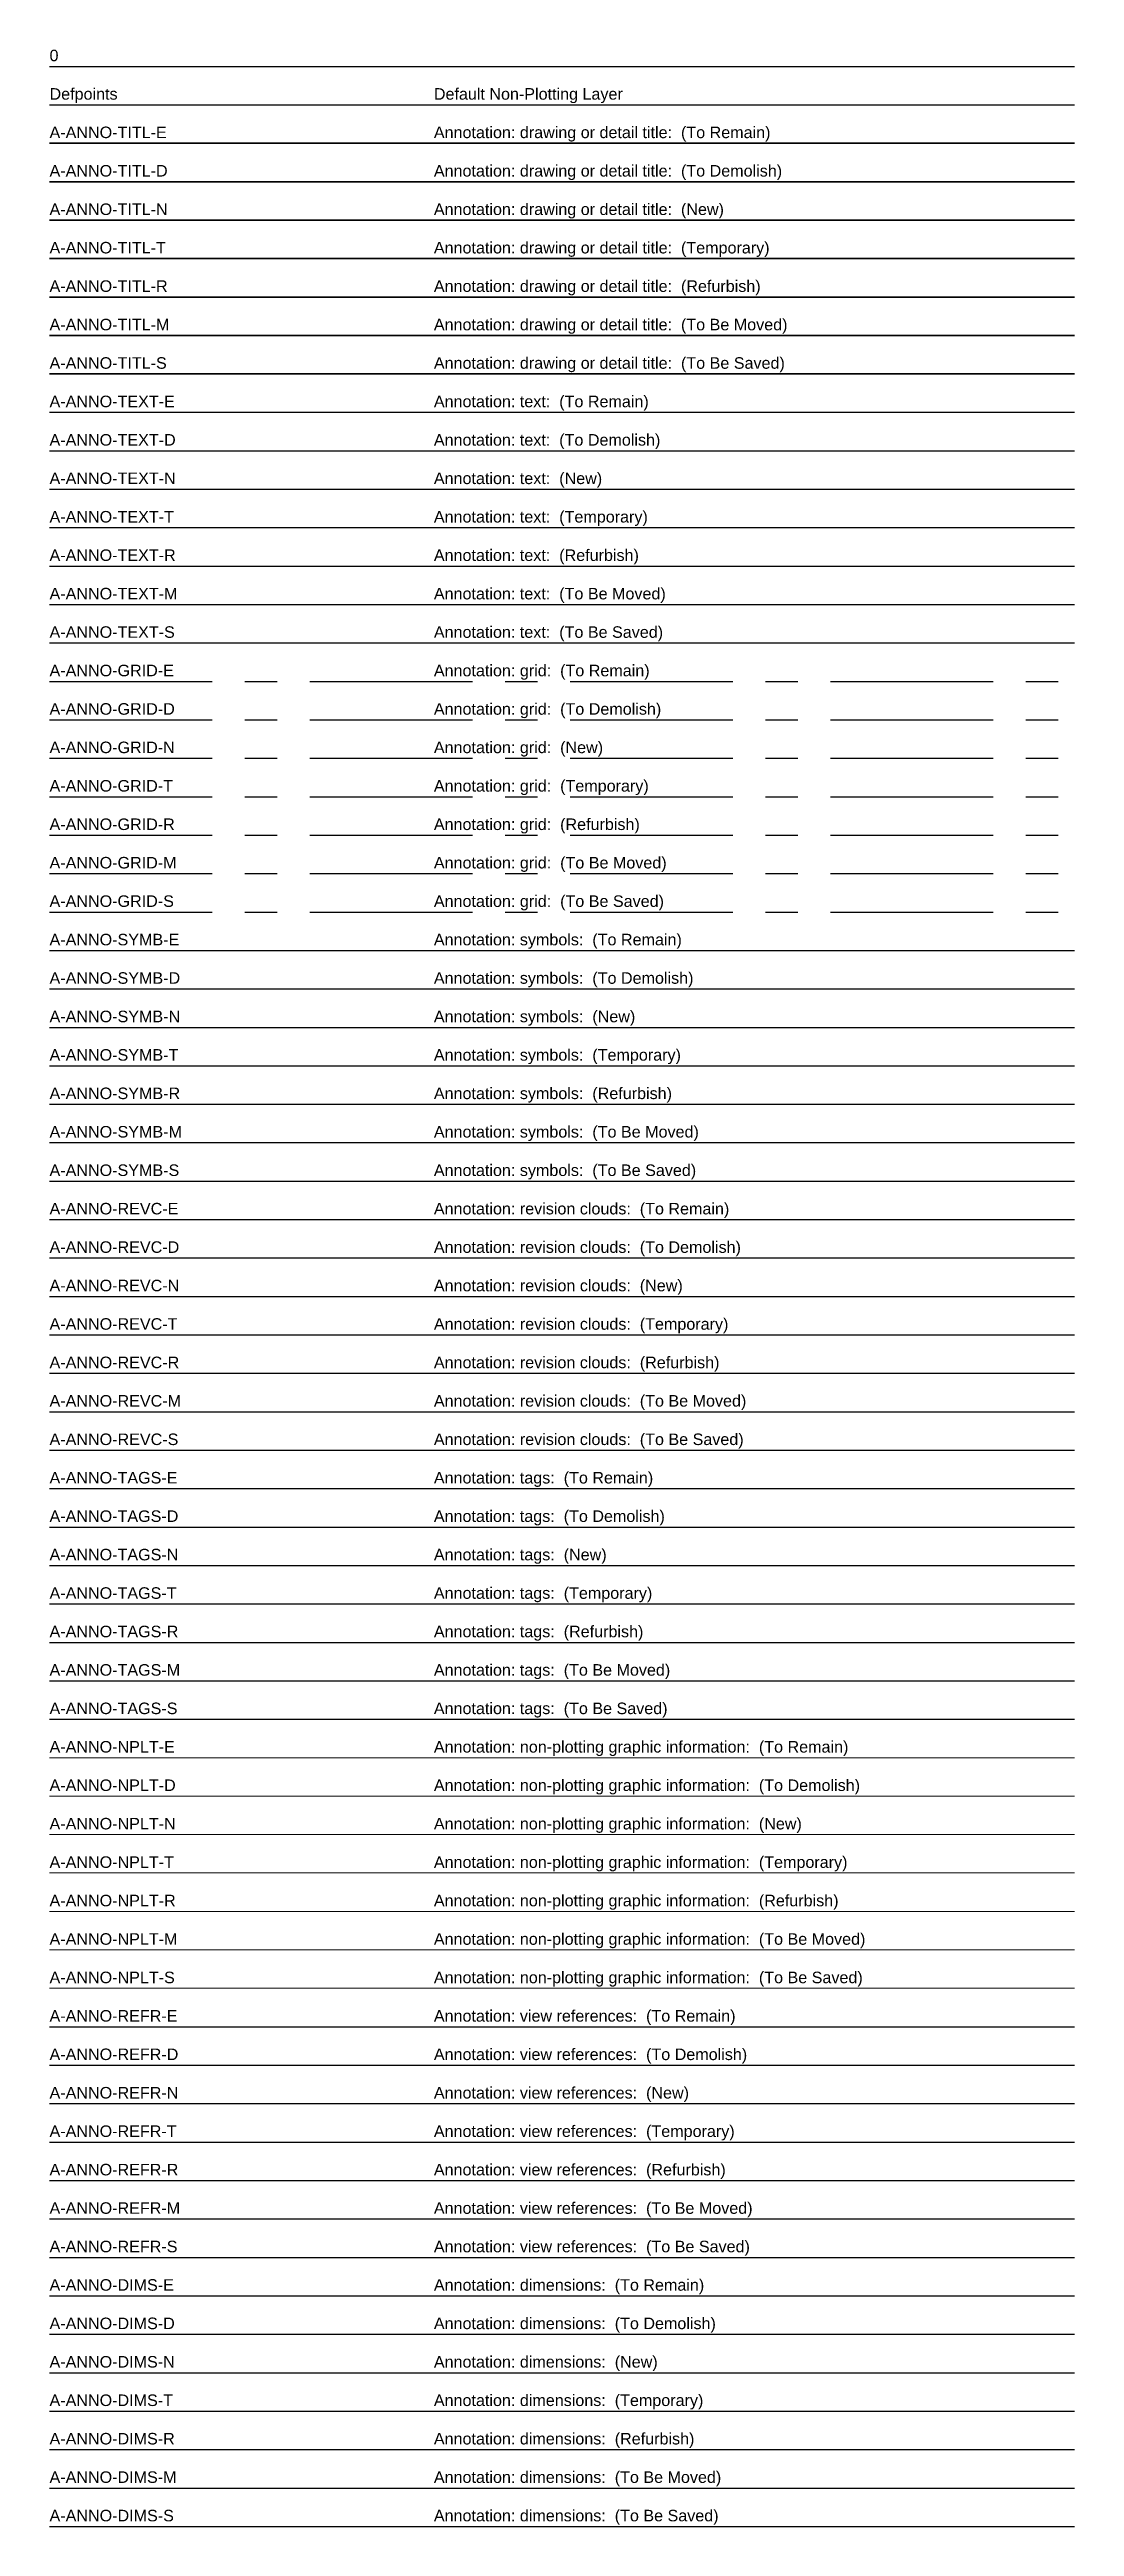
# Model space of a CAD drawing. Header units: millimetres. Extents: x 0 to 200, y -480 to 3.
import ezdxf

# ---------------------------------------------------------------- set-up
doc = ezdxf.new("R2010")
doc.units = ezdxf.units.MM
doc.linetypes.add('CENTER', pattern=[50.8, 31.75, -6.35, 6.35, -6.35])
doc.layers.get('Defpoints').update_dxf_attribs({"color": 140})
for name, color, linetype, lineweight in [('A-ANNO-DIMS-D', 11, 'Continuous', 25), ('A-ANNO-DIMS-E', 201, 'Continuous', 25), ('A-ANNO-DIMS-M', 51, 'Continuous', 25), ('A-ANNO-DIMS-N', 171, 'Continuous', 25), ('A-ANNO-DIMS-R', 131, 'Continuous', 25), ('A-ANNO-DIMS-S', 101, 'Continuous', 25), ('A-ANNO-DIMS-T', 31, 'Continuous', 25), ('A-ANNO-GRID-D', 11, 'CENTER', 25), ('A-ANNO-GRID-E', 201, 'CENTER', 25), ('A-ANNO-GRID-M', 51, 'CENTER', 25), ('A-ANNO-GRID-N', 171, 'CENTER', 25), ('A-ANNO-GRID-R', 131, 'CENTER', 25), ('A-ANNO-GRID-S', 101, 'CENTER', 25), ('A-ANNO-GRID-T', 31, 'CENTER', 25), ('A-ANNO-REFR-D', 11, 'Continuous', 25), ('A-ANNO-REFR-E', 201, 'Continuous', 25), ('A-ANNO-REFR-M', 51, 'Continuous', 25), ('A-ANNO-REFR-N', 171, 'Continuous', 25), ('A-ANNO-REFR-R', 131, 'Continuous', 25), ('A-ANNO-REFR-S', 101, 'Continuous', 25), ('A-ANNO-REFR-T', 31, 'Continuous', 25), ('A-ANNO-REVC-D', 71, 'Continuous', 25), ('A-ANNO-REVC-E', 71, 'Continuous', 25), ('A-ANNO-REVC-M', 71, 'Continuous', 25), ('A-ANNO-REVC-N', 71, 'Continuous', 25), ('A-ANNO-REVC-R', 71, 'Continuous', 25), ('A-ANNO-REVC-S', 71, 'Continuous', 25), ('A-ANNO-REVC-T', 71, 'Continuous', 25), ('A-ANNO-SYMB-D', 11, 'Continuous', 25), ('A-ANNO-SYMB-E', 201, 'Continuous', 25), ('A-ANNO-SYMB-M', 51, 'Continuous', 25), ('A-ANNO-SYMB-N', 171, 'Continuous', 25), ('A-ANNO-SYMB-R', 131, 'Continuous', 25), ('A-ANNO-SYMB-S', 101, 'Continuous', 25), ('A-ANNO-SYMB-T', 31, 'Continuous', 25), ('A-ANNO-TAGS-D', 11, 'Continuous', 25), ('A-ANNO-TAGS-E', 201, 'Continuous', 25), ('A-ANNO-TAGS-M', 51, 'Continuous', 25), ('A-ANNO-TAGS-N', 171, 'Continuous', 25), ('A-ANNO-TAGS-R', 131, 'Continuous', 25), ('A-ANNO-TAGS-S', 101, 'Continuous', 25), ('A-ANNO-TAGS-T', 31, 'Continuous', 25), ('A-ANNO-TEXT-D', 11, 'Continuous', 25), ('A-ANNO-TEXT-E', 201, 'Continuous', 25), ('A-ANNO-TEXT-M', 51, 'Continuous', 25), ('A-ANNO-TEXT-N', 171, 'Continuous', 25), ('A-ANNO-TEXT-R', 131, 'Continuous', 25), ('A-ANNO-TEXT-S', 101, 'Continuous', 25), ('A-ANNO-TEXT-T', 31, 'Continuous', 25), ('A-ANNO-TITL-D', 13, 'Continuous', 35), ('A-ANNO-TITL-E', 203, 'Continuous', 35), ('A-ANNO-TITL-M', 53, 'Continuous', 35), ('A-ANNO-TITL-N', 173, 'Continuous', 35), ('A-ANNO-TITL-R', 133, 'Continuous', 35), ('A-ANNO-TITL-S', 103, 'Continuous', 35), ('A-ANNO-TITL-T', 33, 'Continuous', 35)]:
    doc.layers.add(name, color=color, linetype=linetype, lineweight=lineweight)
for name, color, linetype, lineweight, plot in [('A-ANNO-NPLT-D', 140, 'Continuous', 18, False), ('A-ANNO-NPLT-E', 140, 'Continuous', 18, False), ('A-ANNO-NPLT-M', 140, 'Continuous', 18, False), ('A-ANNO-NPLT-N', 140, 'Continuous', 18, False), ('A-ANNO-NPLT-R', 140, 'Continuous', 18, False), ('A-ANNO-NPLT-S', 140, 'Continuous', 18, False), ('A-ANNO-NPLT-T', 140, 'Continuous', 18, False)]:
    doc.layers.add(name, color=color, linetype=linetype, lineweight=lineweight, plot=plot)
doc.styles.get("Standard").update_dxf_attribs({"font": 'arial.ttf'})

# ---------------------------------------------------------------- blocks, each defined once
blk = doc.blocks.new('AecLayers_SingleLetter_Augmented_UpperPhasing_A_Anno')
blk.add_line((0, 0), (200, 0))
at = {"layer": 'A-ANNO-DIMS-D'}
blk.add_line((0, -442.5), (200, -442.5), dxfattribs=at)
at = {"layer": 'A-ANNO-DIMS-E'}
blk.add_line((0, -435), (200, -435), dxfattribs=at)
at = {"layer": 'A-ANNO-DIMS-M'}
blk.add_line((0, -472.5), (200, -472.5), dxfattribs=at)
at = {"layer": 'A-ANNO-DIMS-N'}
blk.add_line((0, -450), (200, -450), dxfattribs=at)
at = {"layer": 'A-ANNO-DIMS-R'}
blk.add_line((0, -465), (200, -465), dxfattribs=at)
at = {"layer": 'A-ANNO-DIMS-S'}
blk.add_line((0, -480), (200, -480), dxfattribs=at)
at = {"layer": 'A-ANNO-DIMS-T'}
blk.add_line((0, -457.5), (200, -457.5), dxfattribs=at)
at = {"layer": 'A-ANNO-GRID-D'}
blk.add_line((0, -127.5), (200, -127.5), dxfattribs=at)
at = {"layer": 'A-ANNO-GRID-E'}
blk.add_line((0, -120), (200, -120), dxfattribs=at)
at = {"layer": 'A-ANNO-GRID-M'}
blk.add_line((0, -157.5), (200, -157.5), dxfattribs=at)
at = {"layer": 'A-ANNO-GRID-N'}
blk.add_line((0, -135), (200, -135), dxfattribs=at)
at = {"layer": 'A-ANNO-GRID-R'}
blk.add_line((0, -150), (200, -150), dxfattribs=at)
at = {"layer": 'A-ANNO-GRID-S'}
blk.add_line((0, -165), (200, -165), dxfattribs=at)
at = {"layer": 'A-ANNO-GRID-T'}
blk.add_line((0, -142.5), (200, -142.5), dxfattribs=at)
at = {"layer": 'A-ANNO-NPLT-D'}
blk.add_line((0, -337.5), (200, -337.5), dxfattribs=at)
at = {"layer": 'A-ANNO-NPLT-E'}
blk.add_line((0, -330), (200, -330), dxfattribs=at)
at = {"layer": 'A-ANNO-NPLT-M'}
blk.add_line((0, -367.5), (200, -367.5), dxfattribs=at)
at = {"layer": 'A-ANNO-NPLT-N'}
blk.add_line((0, -345), (200, -345), dxfattribs=at)
at = {"layer": 'A-ANNO-NPLT-R'}
blk.add_line((0, -360), (200, -360), dxfattribs=at)
at = {"layer": 'A-ANNO-NPLT-S'}
blk.add_line((0, -375), (200, -375), dxfattribs=at)
at = {"layer": 'A-ANNO-NPLT-T'}
blk.add_line((0, -352.5), (200, -352.5), dxfattribs=at)
at = {"layer": 'A-ANNO-REFR-D'}
blk.add_line((0, -390), (200, -390), dxfattribs=at)
at = {"layer": 'A-ANNO-REFR-E'}
blk.add_line((0, -382.5), (200, -382.5), dxfattribs=at)
at = {"layer": 'A-ANNO-REFR-M'}
blk.add_line((0, -420), (200, -420), dxfattribs=at)
at = {"layer": 'A-ANNO-REFR-N'}
blk.add_line((0, -397.5), (200, -397.5), dxfattribs=at)
at = {"layer": 'A-ANNO-REFR-R'}
blk.add_line((0, -412.5), (200, -412.5), dxfattribs=at)
at = {"layer": 'A-ANNO-REFR-S'}
blk.add_line((0, -427.5), (200, -427.5), dxfattribs=at)
at = {"layer": 'A-ANNO-REFR-T'}
blk.add_line((0, -405), (200, -405), dxfattribs=at)
at = {"layer": 'A-ANNO-REVC-D'}
blk.add_line((0, -232.5), (200, -232.5), dxfattribs=at)
at = {"layer": 'A-ANNO-REVC-E'}
blk.add_line((0, -225), (200, -225), dxfattribs=at)
at = {"layer": 'A-ANNO-REVC-M'}
blk.add_line((0, -262.5), (200, -262.5), dxfattribs=at)
at = {"layer": 'A-ANNO-REVC-N'}
blk.add_line((0, -240), (200, -240), dxfattribs=at)
at = {"layer": 'A-ANNO-REVC-R'}
blk.add_line((0, -255), (200, -255), dxfattribs=at)
at = {"layer": 'A-ANNO-REVC-S'}
blk.add_line((0, -270), (200, -270), dxfattribs=at)
at = {"layer": 'A-ANNO-REVC-T'}
blk.add_line((0, -247.5), (200, -247.5), dxfattribs=at)
at = {"layer": 'A-ANNO-SYMB-D'}
blk.add_line((0, -180), (200, -180), dxfattribs=at)
at = {"layer": 'A-ANNO-SYMB-E'}
blk.add_line((0, -172.5), (200, -172.5), dxfattribs=at)
at = {"layer": 'A-ANNO-SYMB-M'}
blk.add_line((0, -210), (200, -210), dxfattribs=at)
at = {"layer": 'A-ANNO-SYMB-N'}
blk.add_line((0, -187.5), (200, -187.5), dxfattribs=at)
at = {"layer": 'A-ANNO-SYMB-R'}
blk.add_line((0, -202.5), (200, -202.5), dxfattribs=at)
at = {"layer": 'A-ANNO-SYMB-S'}
blk.add_line((0, -217.5), (200, -217.5), dxfattribs=at)
at = {"layer": 'A-ANNO-SYMB-T'}
blk.add_line((0, -195), (200, -195), dxfattribs=at)
at = {"layer": 'A-ANNO-TAGS-D'}
blk.add_line((0, -285), (200, -285), dxfattribs=at)
at = {"layer": 'A-ANNO-TAGS-E'}
blk.add_line((0, -277.5), (200, -277.5), dxfattribs=at)
at = {"layer": 'A-ANNO-TAGS-M'}
blk.add_line((0, -315), (200, -315), dxfattribs=at)
at = {"layer": 'A-ANNO-TAGS-N'}
blk.add_line((0, -292.5), (200, -292.5), dxfattribs=at)
at = {"layer": 'A-ANNO-TAGS-R'}
blk.add_line((0, -307.5), (200, -307.5), dxfattribs=at)
at = {"layer": 'A-ANNO-TAGS-S'}
blk.add_line((0, -322.5), (200, -322.5), dxfattribs=at)
at = {"layer": 'A-ANNO-TAGS-T'}
blk.add_line((0, -300), (200, -300), dxfattribs=at)
at = {"layer": 'A-ANNO-TEXT-D'}
blk.add_line((0, -75), (200, -75), dxfattribs=at)
at = {"layer": 'A-ANNO-TEXT-E'}
blk.add_line((0, -67.5), (200, -67.5), dxfattribs=at)
at = {"layer": 'A-ANNO-TEXT-M'}
blk.add_line((0, -105), (200, -105), dxfattribs=at)
at = {"layer": 'A-ANNO-TEXT-N'}
blk.add_line((0, -82.5), (200, -82.5), dxfattribs=at)
at = {"layer": 'A-ANNO-TEXT-R'}
blk.add_line((0, -97.5), (200, -97.5), dxfattribs=at)
at = {"layer": 'A-ANNO-TEXT-S'}
blk.add_line((0, -112.5), (200, -112.5), dxfattribs=at)
at = {"layer": 'A-ANNO-TEXT-T'}
blk.add_line((0, -90), (200, -90), dxfattribs=at)
at = {"layer": 'A-ANNO-TITL-D'}
blk.add_line((0, -22.5), (200, -22.5), dxfattribs=at)
at = {"layer": 'A-ANNO-TITL-E'}
blk.add_line((0, -15), (200, -15), dxfattribs=at)
at = {"layer": 'A-ANNO-TITL-M'}
blk.add_line((0, -52.5), (200, -52.5), dxfattribs=at)
at = {"layer": 'A-ANNO-TITL-N'}
blk.add_line((0, -30), (200, -30), dxfattribs=at)
at = {"layer": 'A-ANNO-TITL-R'}
blk.add_line((0, -45), (200, -45), dxfattribs=at)
at = {"layer": 'A-ANNO-TITL-S'}
blk.add_line((0, -60), (200, -60), dxfattribs=at)
at = {"layer": 'A-ANNO-TITL-T'}
blk.add_line((0, -37.5), (200, -37.5), dxfattribs=at)
at = {"layer": 'Defpoints'}
blk.add_line((0, -7.5), (200, -7.5), dxfattribs=at)
blk.add_text('0', height=2.25).set_placement((0, 1))
at = {"layer": 'A-ANNO-DIMS-D'}
for s, p in [('A-ANNO-DIMS-D', (0, -441.5)), ('Annotation: dimensions:  (To Demolish)', (75, -441.5))]:
    blk.add_text(s, height=2.25, dxfattribs=at).set_placement(p)
at = {"layer": 'A-ANNO-DIMS-E'}
for s, p in [('A-ANNO-DIMS-E', (0, -434)), ('Annotation: dimensions:  (To Remain)', (75, -434))]:
    blk.add_text(s, height=2.25, dxfattribs=at).set_placement(p)
at = {"layer": 'A-ANNO-DIMS-M'}
for s, p in [('A-ANNO-DIMS-M', (0, -471.5)), ('Annotation: dimensions:  (To Be Moved)', (75, -471.5))]:
    blk.add_text(s, height=2.25, dxfattribs=at).set_placement(p)
at = {"layer": 'A-ANNO-DIMS-N'}
for s, p in [('A-ANNO-DIMS-N', (0, -449)), ('Annotation: dimensions:  (New)', (75, -449))]:
    blk.add_text(s, height=2.25, dxfattribs=at).set_placement(p)
at = {"layer": 'A-ANNO-DIMS-R'}
for s, p in [('A-ANNO-DIMS-R', (0, -464)), ('Annotation: dimensions:  (Refurbish)', (75, -464))]:
    blk.add_text(s, height=2.25, dxfattribs=at).set_placement(p)
at = {"layer": 'A-ANNO-DIMS-S'}
for s, p in [('A-ANNO-DIMS-S', (0, -479)), ('Annotation: dimensions:  (To Be Saved)', (75, -479))]:
    blk.add_text(s, height=2.25, dxfattribs=at).set_placement(p)
at = {"layer": 'A-ANNO-DIMS-T'}
for s, p in [('A-ANNO-DIMS-T', (0, -456.5)), ('Annotation: dimensions:  (Temporary)', (75, -456.5))]:
    blk.add_text(s, height=2.25, dxfattribs=at).set_placement(p)
at = {"layer": 'A-ANNO-GRID-D'}
for s, p in [('A-ANNO-GRID-D', (0, -126.5)), ('Annotation: grid:  (To Demolish)', (75, -126.5))]:
    blk.add_text(s, height=2.25, dxfattribs=at).set_placement(p)
at = {"layer": 'A-ANNO-GRID-E'}
for s, p in [('A-ANNO-GRID-E', (0, -119)), ('Annotation: grid:  (To Remain)', (75, -119))]:
    blk.add_text(s, height=2.25, dxfattribs=at).set_placement(p)
at = {"layer": 'A-ANNO-GRID-M'}
for s, p in [('A-ANNO-GRID-M', (0, -156.5)), ('Annotation: grid:  (To Be Moved)', (75, -156.5))]:
    blk.add_text(s, height=2.25, dxfattribs=at).set_placement(p)
at = {"layer": 'A-ANNO-GRID-N'}
for s, p in [('A-ANNO-GRID-N', (0, -134)), ('Annotation: grid:  (New)', (75, -134))]:
    blk.add_text(s, height=2.25, dxfattribs=at).set_placement(p)
at = {"layer": 'A-ANNO-GRID-R'}
for s, p in [('A-ANNO-GRID-R', (0, -149)), ('Annotation: grid:  (Refurbish)', (75, -149))]:
    blk.add_text(s, height=2.25, dxfattribs=at).set_placement(p)
at = {"layer": 'A-ANNO-GRID-S'}
for s, p in [('A-ANNO-GRID-S', (0, -164)), ('Annotation: grid:  (To Be Saved)', (75, -164))]:
    blk.add_text(s, height=2.25, dxfattribs=at).set_placement(p)
at = {"layer": 'A-ANNO-GRID-T'}
for s, p in [('A-ANNO-GRID-T', (0, -141.5)), ('Annotation: grid:  (Temporary)', (75, -141.5))]:
    blk.add_text(s, height=2.25, dxfattribs=at).set_placement(p)
at = {"layer": 'A-ANNO-NPLT-D'}
for s, p in [('A-ANNO-NPLT-D', (0, -336.5)), ('Annotation: non-plotting graphic information:  (To Demolish)', (75, -336.5))]:
    blk.add_text(s, height=2.25, dxfattribs=at).set_placement(p)
at = {"layer": 'A-ANNO-NPLT-E'}
for s, p in [('A-ANNO-NPLT-E', (0, -329)), ('Annotation: non-plotting graphic information:  (To Remain)', (75, -329))]:
    blk.add_text(s, height=2.25, dxfattribs=at).set_placement(p)
at = {"layer": 'A-ANNO-NPLT-M'}
for s, p in [('A-ANNO-NPLT-M', (0, -366.5)), ('Annotation: non-plotting graphic information:  (To Be Moved)', (75, -366.5))]:
    blk.add_text(s, height=2.25, dxfattribs=at).set_placement(p)
at = {"layer": 'A-ANNO-NPLT-N'}
for s, p in [('A-ANNO-NPLT-N', (0, -344)), ('Annotation: non-plotting graphic information:  (New)', (75, -344))]:
    blk.add_text(s, height=2.25, dxfattribs=at).set_placement(p)
at = {"layer": 'A-ANNO-NPLT-R'}
for s, p in [('A-ANNO-NPLT-R', (0, -359)), ('Annotation: non-plotting graphic information:  (Refurbish)', (75, -359))]:
    blk.add_text(s, height=2.25, dxfattribs=at).set_placement(p)
at = {"layer": 'A-ANNO-NPLT-S'}
for s, p in [('A-ANNO-NPLT-S', (0, -374)), ('Annotation: non-plotting graphic information:  (To Be Saved)', (75, -374))]:
    blk.add_text(s, height=2.25, dxfattribs=at).set_placement(p)
at = {"layer": 'A-ANNO-NPLT-T'}
for s, p in [('A-ANNO-NPLT-T', (0, -351.5)), ('Annotation: non-plotting graphic information:  (Temporary)', (75, -351.5))]:
    blk.add_text(s, height=2.25, dxfattribs=at).set_placement(p)
at = {"layer": 'A-ANNO-REFR-D'}
for s, p in [('A-ANNO-REFR-D', (0, -389)), ('Annotation: view references:  (To Demolish)', (75, -389))]:
    blk.add_text(s, height=2.25, dxfattribs=at).set_placement(p)
at = {"layer": 'A-ANNO-REFR-E'}
for s, p in [('A-ANNO-REFR-E', (0, -381.5)), ('Annotation: view references:  (To Remain)', (75, -381.5))]:
    blk.add_text(s, height=2.25, dxfattribs=at).set_placement(p)
at = {"layer": 'A-ANNO-REFR-M'}
for s, p in [('A-ANNO-REFR-M', (0, -419)), ('Annotation: view references:  (To Be Moved)', (75, -419))]:
    blk.add_text(s, height=2.25, dxfattribs=at).set_placement(p)
at = {"layer": 'A-ANNO-REFR-N'}
for s, p in [('A-ANNO-REFR-N', (0, -396.5)), ('Annotation: view references:  (New)', (75, -396.5))]:
    blk.add_text(s, height=2.25, dxfattribs=at).set_placement(p)
at = {"layer": 'A-ANNO-REFR-R'}
for s, p in [('A-ANNO-REFR-R', (0, -411.5)), ('Annotation: view references:  (Refurbish)', (75, -411.5))]:
    blk.add_text(s, height=2.25, dxfattribs=at).set_placement(p)
at = {"layer": 'A-ANNO-REFR-S'}
for s, p in [('A-ANNO-REFR-S', (0, -426.5)), ('Annotation: view references:  (To Be Saved)', (75, -426.5))]:
    blk.add_text(s, height=2.25, dxfattribs=at).set_placement(p)
at = {"layer": 'A-ANNO-REFR-T'}
for s, p in [('A-ANNO-REFR-T', (0, -404)), ('Annotation: view references:  (Temporary)', (75, -404))]:
    blk.add_text(s, height=2.25, dxfattribs=at).set_placement(p)
at = {"layer": 'A-ANNO-REVC-D'}
for s, p in [('A-ANNO-REVC-D', (0, -231.5)), ('Annotation: revision clouds:  (To Demolish)', (75, -231.5))]:
    blk.add_text(s, height=2.25, dxfattribs=at).set_placement(p)
at = {"layer": 'A-ANNO-REVC-E'}
for s, p in [('A-ANNO-REVC-E', (0, -224)), ('Annotation: revision clouds:  (To Remain)', (75, -224))]:
    blk.add_text(s, height=2.25, dxfattribs=at).set_placement(p)
at = {"layer": 'A-ANNO-REVC-M'}
for s, p in [('A-ANNO-REVC-M', (0, -261.5)), ('Annotation: revision clouds:  (To Be Moved)', (75, -261.5))]:
    blk.add_text(s, height=2.25, dxfattribs=at).set_placement(p)
at = {"layer": 'A-ANNO-REVC-N'}
for s, p in [('A-ANNO-REVC-N', (0, -239)), ('Annotation: revision clouds:  (New)', (75, -239))]:
    blk.add_text(s, height=2.25, dxfattribs=at).set_placement(p)
at = {"layer": 'A-ANNO-REVC-R'}
for s, p in [('A-ANNO-REVC-R', (0, -254)), ('Annotation: revision clouds:  (Refurbish)', (75, -254))]:
    blk.add_text(s, height=2.25, dxfattribs=at).set_placement(p)
at = {"layer": 'A-ANNO-REVC-S'}
for s, p in [('A-ANNO-REVC-S', (0, -269)), ('Annotation: revision clouds:  (To Be Saved)', (75, -269))]:
    blk.add_text(s, height=2.25, dxfattribs=at).set_placement(p)
at = {"layer": 'A-ANNO-REVC-T'}
for s, p in [('A-ANNO-REVC-T', (0, -246.5)), ('Annotation: revision clouds:  (Temporary)', (75, -246.5))]:
    blk.add_text(s, height=2.25, dxfattribs=at).set_placement(p)
at = {"layer": 'A-ANNO-SYMB-D'}
for s, p in [('A-ANNO-SYMB-D', (0, -179)), ('Annotation: symbols:  (To Demolish)', (75, -179))]:
    blk.add_text(s, height=2.25, dxfattribs=at).set_placement(p)
at = {"layer": 'A-ANNO-SYMB-E'}
for s, p in [('Annotation: symbols:  (To Remain)', (75, -171.5)), ('A-ANNO-SYMB-E', (0, -171.5))]:
    blk.add_text(s, height=2.25, dxfattribs=at).set_placement(p)
at = {"layer": 'A-ANNO-SYMB-M'}
for s, p in [('A-ANNO-SYMB-M', (0, -209)), ('Annotation: symbols:  (To Be Moved)', (75, -209))]:
    blk.add_text(s, height=2.25, dxfattribs=at).set_placement(p)
at = {"layer": 'A-ANNO-SYMB-N'}
for s, p in [('A-ANNO-SYMB-N', (0, -186.5)), ('Annotation: symbols:  (New)', (75, -186.5))]:
    blk.add_text(s, height=2.25, dxfattribs=at).set_placement(p)
at = {"layer": 'A-ANNO-SYMB-R'}
for s, p in [('A-ANNO-SYMB-R', (0, -201.5)), ('Annotation: symbols:  (Refurbish)', (75, -201.5))]:
    blk.add_text(s, height=2.25, dxfattribs=at).set_placement(p)
at = {"layer": 'A-ANNO-SYMB-S'}
for s, p in [('A-ANNO-SYMB-S', (0, -216.5)), ('Annotation: symbols:  (To Be Saved)', (75, -216.5))]:
    blk.add_text(s, height=2.25, dxfattribs=at).set_placement(p)
at = {"layer": 'A-ANNO-SYMB-T'}
for s, p in [('A-ANNO-SYMB-T', (0, -194)), ('Annotation: symbols:  (Temporary)', (75, -194))]:
    blk.add_text(s, height=2.25, dxfattribs=at).set_placement(p)
at = {"layer": 'A-ANNO-TAGS-D'}
for s, p in [('A-ANNO-TAGS-D', (0, -284)), ('Annotation: tags:  (To Demolish)', (75, -284))]:
    blk.add_text(s, height=2.25, dxfattribs=at).set_placement(p)
at = {"layer": 'A-ANNO-TAGS-E'}
for s, p in [('A-ANNO-TAGS-E', (0, -276.5)), ('Annotation: tags:  (To Remain)', (75, -276.5))]:
    blk.add_text(s, height=2.25, dxfattribs=at).set_placement(p)
at = {"layer": 'A-ANNO-TAGS-M'}
for s, p in [('A-ANNO-TAGS-M', (0, -314)), ('Annotation: tags:  (To Be Moved)', (75, -314))]:
    blk.add_text(s, height=2.25, dxfattribs=at).set_placement(p)
at = {"layer": 'A-ANNO-TAGS-N'}
for s, p in [('A-ANNO-TAGS-N', (0, -291.5)), ('Annotation: tags:  (New)', (75, -291.5))]:
    blk.add_text(s, height=2.25, dxfattribs=at).set_placement(p)
at = {"layer": 'A-ANNO-TAGS-R'}
for s, p in [('A-ANNO-TAGS-R', (0, -306.5)), ('Annotation: tags:  (Refurbish)', (75, -306.5))]:
    blk.add_text(s, height=2.25, dxfattribs=at).set_placement(p)
at = {"layer": 'A-ANNO-TAGS-S'}
for s, p in [('A-ANNO-TAGS-S', (0, -321.5)), ('Annotation: tags:  (To Be Saved)', (75, -321.5))]:
    blk.add_text(s, height=2.25, dxfattribs=at).set_placement(p)
at = {"layer": 'A-ANNO-TAGS-T'}
for s, p in [('A-ANNO-TAGS-T', (0, -299)), ('Annotation: tags:  (Temporary)', (75, -299))]:
    blk.add_text(s, height=2.25, dxfattribs=at).set_placement(p)
at = {"layer": 'A-ANNO-TEXT-D'}
for s, p in [('A-ANNO-TEXT-D', (0, -74)), ('Annotation: text:  (To Demolish)', (75, -74))]:
    blk.add_text(s, height=2.25, dxfattribs=at).set_placement(p)
at = {"layer": 'A-ANNO-TEXT-E'}
for s, p in [('A-ANNO-TEXT-E', (0, -66.5)), ('Annotation: text:  (To Remain)', (75, -66.5))]:
    blk.add_text(s, height=2.25, dxfattribs=at).set_placement(p)
at = {"layer": 'A-ANNO-TEXT-M'}
for s, p in [('A-ANNO-TEXT-M', (0, -104)), ('Annotation: text:  (To Be Moved)', (75, -104))]:
    blk.add_text(s, height=2.25, dxfattribs=at).set_placement(p)
at = {"layer": 'A-ANNO-TEXT-N'}
for s, p in [('A-ANNO-TEXT-N', (0, -81.5)), ('Annotation: text:  (New)', (75, -81.5))]:
    blk.add_text(s, height=2.25, dxfattribs=at).set_placement(p)
at = {"layer": 'A-ANNO-TEXT-R'}
for s, p in [('A-ANNO-TEXT-R', (0, -96.5)), ('Annotation: text:  (Refurbish)', (75, -96.5))]:
    blk.add_text(s, height=2.25, dxfattribs=at).set_placement(p)
at = {"layer": 'A-ANNO-TEXT-S'}
for s, p in [('A-ANNO-TEXT-S', (0, -111.5)), ('Annotation: text:  (To Be Saved)', (75, -111.5))]:
    blk.add_text(s, height=2.25, dxfattribs=at).set_placement(p)
at = {"layer": 'A-ANNO-TEXT-T'}
for s, p in [('A-ANNO-TEXT-T', (0, -89)), ('Annotation: text:  (Temporary)', (75, -89))]:
    blk.add_text(s, height=2.25, dxfattribs=at).set_placement(p)
at = {"layer": 'A-ANNO-TITL-D'}
for s, p in [('A-ANNO-TITL-D', (0, -21.5)), ('Annotation: drawing or detail title:  (To Demolish)', (75, -21.5))]:
    blk.add_text(s, height=2.25, dxfattribs=at).set_placement(p)
at = {"layer": 'A-ANNO-TITL-E'}
for s, p in [('A-ANNO-TITL-E', (0, -14)), ('Annotation: drawing or detail title:  (To Remain)', (75, -14))]:
    blk.add_text(s, height=2.25, dxfattribs=at).set_placement(p)
at = {"layer": 'A-ANNO-TITL-M'}
for s, p in [('A-ANNO-TITL-M', (0, -51.5)), ('Annotation: drawing or detail title:  (To Be Moved)', (75, -51.5))]:
    blk.add_text(s, height=2.25, dxfattribs=at).set_placement(p)
at = {"layer": 'A-ANNO-TITL-N'}
for s, p in [('A-ANNO-TITL-N', (0, -29)), ('Annotation: drawing or detail title:  (New)', (75, -29))]:
    blk.add_text(s, height=2.25, dxfattribs=at).set_placement(p)
at = {"layer": 'A-ANNO-TITL-R'}
for s, p in [('A-ANNO-TITL-R', (0, -44)), ('Annotation: drawing or detail title:  (Refurbish)', (75, -44))]:
    blk.add_text(s, height=2.25, dxfattribs=at).set_placement(p)
at = {"layer": 'A-ANNO-TITL-S'}
for s, p in [('A-ANNO-TITL-S', (0, -59)), ('Annotation: drawing or detail title:  (To Be Saved)', (75, -59))]:
    blk.add_text(s, height=2.25, dxfattribs=at).set_placement(p)
at = {"layer": 'A-ANNO-TITL-T'}
for s, p in [('A-ANNO-TITL-T', (0, -36.5)), ('Annotation: drawing or detail title:  (Temporary)', (75, -36.5))]:
    blk.add_text(s, height=2.25, dxfattribs=at).set_placement(p)
at = {"layer": 'Defpoints'}
for s, p in [('Defpoints', (0, -6.5)), ('Default Non-Plotting Layer', (75, -6.5))]:
    blk.add_text(s, height=2.25, dxfattribs=at).set_placement(p)

msp = doc.modelspace()

# ---------------------------------------------------------------- block references
at = {"layer": 'A-ANNO-DIMS-S'}
msp.add_blockref('AecLayers_SingleLetter_Augmented_UpperPhasing_A_Anno', (0, 0), dxfattribs=at)

doc.saveas('drawing.dxf')
